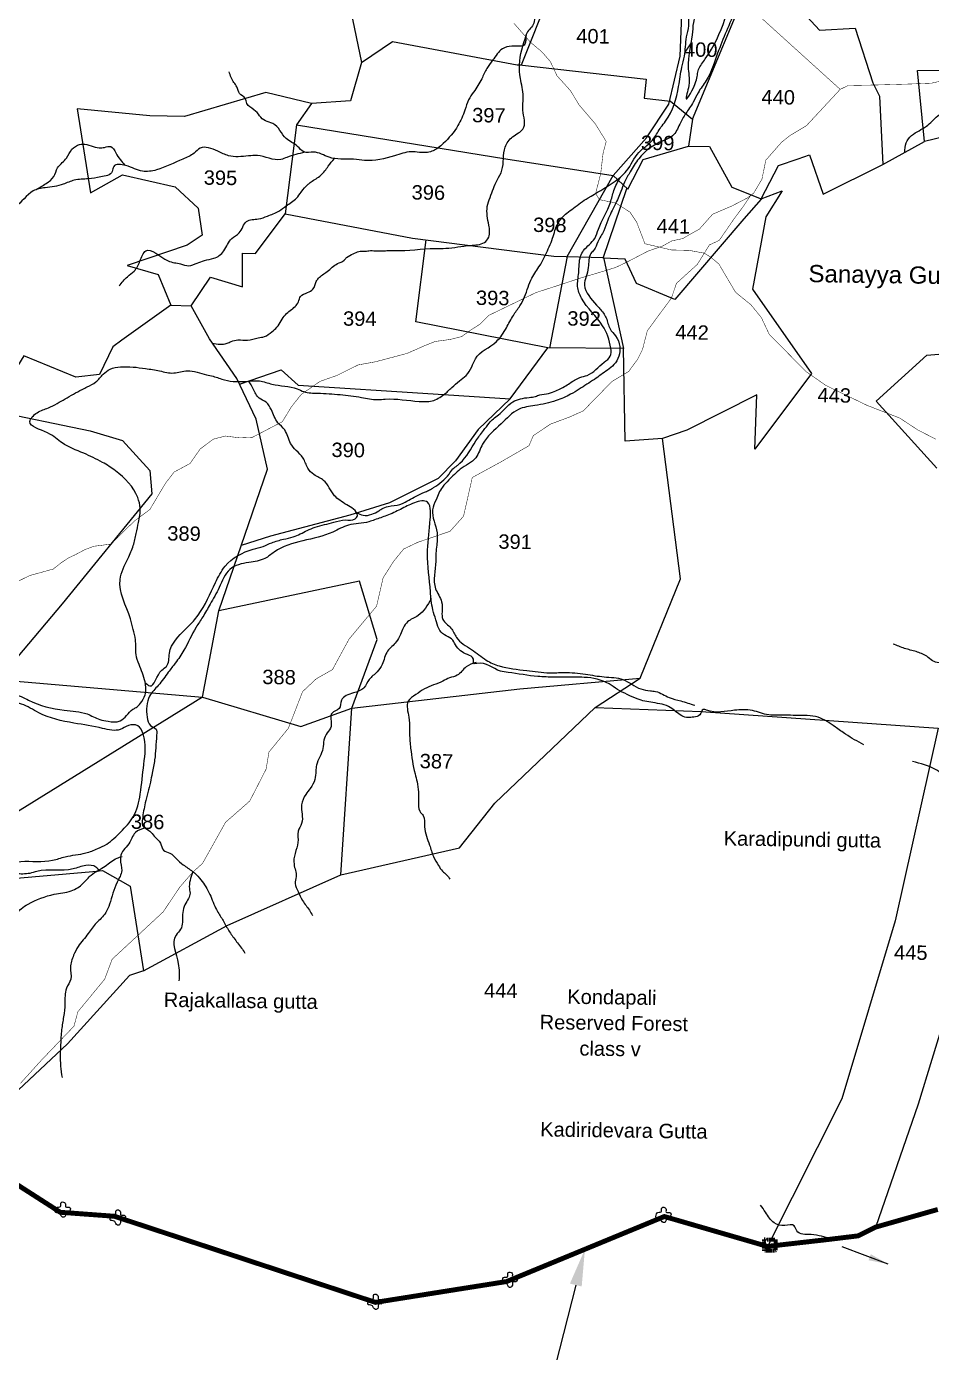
# Model space of a CAD drawing. Header units: feet. Extents: x 751091 to 766702, y 1607162 to 1618807.
# Drawn here: x 758744 to 760583, y 1609628 to 1612321 of the extents above; entities that cross this region are included whole.
import ezdxf
from ezdxf import colors
from ezdxf.entities.mleader import LeaderData, LeaderLine
from ezdxf.enums import TextEntityAlignment as Align
from ezdxf.math import Vec2, Vec3

# ---------------------------------------------------------------- set-up
doc = ezdxf.new("R2010")
doc.units = ezdxf.units.FT
doc.header["$LTSCALE"] = 15
doc.header["$MEASUREMENT"] = 0
doc.linetypes.add('HIDDEN2', pattern=[0.1875, 0.125, -0.0625])
for name, color, linetype in [('PLOT', 7, 'Continuous'), ('ROADS', 6, 'Continuous'), ('TANKS-STREAM', 4, 'Continuous'), ('VILLAGE STONES', 240, 'Continuous')]:
    doc.layers.add(name, color=color, linetype=linetype)
doc.layers.add('VILLAGE BOUNDRY', color=5, linetype='HIDDEN2', lineweight=100)
doc.styles.get("Standard").update_dxf_attribs({"font": 'arial.ttf'})
doc.dimstyles.get("Standard").update_dxf_attribs({"dimtxt": 0.18, "dimasz": 40, "dimexe": 0.18, "dimexo": 0.0625, "dimgap": 0.09, "dimtad": 0, "dimtih": 1, "dimtoh": 1, "dimdec": 4, "dimzin": 0, "dimdsep": 46, "dimtxsty": 'Standard', "dimcen": 0.09, "dimadec": 0, "dimazin": 0, "dimtfac": 1, "dimtdec": 4, "dimtofl": 0, "dimtmove": 0, "dimatfit": 3, "dimfxl": 1, "dimtolj": 1, "dimtzin": 0, "dimarcsym": 0})

msp = doc.modelspace()

# ---------------------------------------------------------------- linework, layer by layer
at = {"layer": 'PLOT'}
for points in [[(760192.3, 1612757.8), (760176.5, 1612574.8), (760238, 1612441.2), (760355, 1612314.2), (760427.6, 1612318), (760463.4, 1612207), (760477.1, 1612180.1), (760483.8, 1612041.5), (760568.8, 1612087.6), (760554.7, 1612232.1), (760641.6, 1612233.5), (760770.4, 1612284.6), (760830.7, 1612308.6), (760818.8, 1612240.3), (760700.3, 1612119.8), (760568.8, 1612087.6)], [(759484.1, 1612605.4), (759468.4, 1612497.9), (759402.6, 1612352.3), (759424.9, 1612248.5), (759487.9, 1612291.3), (759741.2, 1612243.4), (759749.9, 1612243.6), (759807.2, 1612388.5), (759813.7, 1612426.7), (759468.4, 1612497.9)], [(760097, 1612133.1), (760223.9, 1612437.3)], [(759842.8, 1611854.4), (759935.7, 1612019.1), (760004, 1612095.2), (760048.8, 1612164), (760072.2, 1612261.5), (760077.1, 1612380.4)], [(759424.9, 1612248.5), (759402.1, 1612170.4), (759323, 1612165.4), (759230.4, 1612187.6), (759064.7, 1612138.8), (758994.2, 1612139.8), (758847.1, 1612154.2), (758873.9, 1611983.4), (758938.7, 1612020.4), (759046.1, 1611995.7), (759092.7, 1611952.4), (759100.6, 1611897.5), (759070.1, 1611877.1), (758948.6, 1611836.2), (759011.1, 1611817.5), (759037.4, 1611755.2), (759078.4, 1611753.9), (759118, 1611812.2), (759182.8, 1611792.7), (759182.9, 1611860.8), (759209.4, 1611860.7), (759269.5, 1611941.1), (759528.4, 1611891.8), (759815.7, 1611855.2), (759916.4, 1611852.2), (759957.2, 1611667.4), (759803, 1611668.8), (759534.9, 1611721.3), (759556.2, 1611888.3)], [(759745.5, 1612243.5), (760003.3, 1612214.6), (759998.9, 1612175.6), (760052.5, 1612169.6), (760097, 1612133.1), (760089.2, 1612078.6)], [(759323, 1612165.4), (759292.7, 1612121.6), (759269.5, 1611941.1)], [(759292.7, 1612121.6), (759717.7, 1612052.5), (759935.7, 1612019.1), (759965.7, 1611991), (759996.8, 1612051.4), (760089.2, 1612078.6), (760132, 1612077.6), (760176.8, 1611995.2), (760236.5, 1611971.3), (760279.6, 1611987.5), (760246.4, 1611935.1), (760218.9, 1611787.9), (760338.7, 1611616.9), (760223.8, 1611462.7), (760228, 1611573.2), (760085.4, 1611501.5), (760036.1, 1611484.7), (759960.2, 1611479.1), (759957.2, 1611667.4)], [(760236.5, 1611971.3), (760272, 1612038.9), (760312.1, 1612052.9), (760334.7, 1612060.8), (760362.5, 1611981), (760483.8, 1612041.5)], [(760236.7, 1611971), (760201.7, 1611930.9), (760061.6, 1611766.8), (759983.4, 1611799.8), (759960.1, 1611848.7), (759915.8, 1611851.2), (759964, 1611992.1)], [(759842.8, 1611854.4), (759806.3, 1611668.2)], [(759037.4, 1611755.2), (758937.8, 1611684.3), (758919.2, 1611671), (758892, 1611614.9), (758843.8, 1611609.5), (758738.7, 1611652.5), (758669.7, 1611542.5), (758873, 1611500.1), (758938.9, 1611480.8), (758994.7, 1611419.6), (758998.6, 1611372.4), (758816.2, 1611149), (758726.5, 1611042), (758675.7, 1610996.1), (758611.3, 1611067.5), (758535.6, 1611161.7), (758296, 1611199.1), (758100.5, 1611010.2), (757893.6, 1610825.2), (757738.2, 1611306.3)], [(759101.2, 1610959.3), (759134.9, 1611134.7), (759233.5, 1611422.4), (759210.2, 1611523.7), (759171.4, 1611606.4), (759115.7, 1611687), (759078.4, 1611753.9)], [(759176.6, 1611595.2), (759261.6, 1611624.3), (759295.9, 1611592.9), (759570.3, 1611575.2), (759726.8, 1611565.1), (759803, 1611668.8)], [(760593.8, 1611424.7), (760470.6, 1611560.7), (760573.6, 1611654), (760768.9, 1611670.2)], [(759726.8, 1611565.1), (759661.6, 1611503.2), (759615.9, 1611439.3), (759580.7, 1611403.5), (759481.7, 1611354.1), (759401.2, 1611328.6), (759239.9, 1611286.5), (759180.2, 1611267)], [(759404.8, 1610937.2), (759746, 1610976), (759990.6, 1610997.9), (760072.8, 1611199.9), (760036.1, 1611484.7)], [(759101.2, 1610959.3), (759301.1, 1610899.8), (759404.8, 1610937.2), (759456.7, 1611076.2), (759420.3, 1611194.9), (759134.9, 1611134.7)], [(758675.7, 1610996.1), (759101.2, 1610959.3), (758697.2, 1610708.5), (758449, 1610555.7), (758461.2, 1610514.4), (758441.7, 1610286.9), (758477.3, 1610237.6), (758534.6, 1610110.7)], [(759382.4, 1610598.2), (759623.8, 1610652.9), (759695.8, 1610743.7), (759899.3, 1610938.4), (759990.6, 1610997.9)], [(758981.7, 1610403.2), (759151.6, 1610495.4), (759382.4, 1610598.2), (759404.8, 1610937.2)], [(759899.3, 1610938.4), (760114.6, 1610930), (760596.5, 1610896)], [(760596.5, 1610896), (760508.8, 1610505.2), (760400.6, 1610143.2), (760249.5, 1609843.6)], [(760469.8, 1609882.9), (760556.5, 1610133.1), (760639.5, 1610405.2), (760691.9, 1610631.2), (760769.2, 1610894.5)], [(758461.2, 1610514.4), (758560, 1610557), (758580.5, 1610565.9), (758700.5, 1610589.6), (758878.7, 1610605.2), (758898.2, 1610606.9), (758954.4, 1610575.3), (758981.7, 1610403.2), (758953.1, 1610393.7), (758826.9, 1610254.9), (758682.4, 1610119.7), (758671.5, 1610079.1), (758662.5, 1610045.7)]]:
    msp.add_lwpolyline(points, dxfattribs=at)
at = {"layer": 'ROADS', "linetype": 'HIDDEN2', "ltscale": 10, "const_width": 1}
for points in [[(760397.3, 1612193.8), (760313.1, 1612270), (760170.2, 1612399.4), (760149.6, 1612437.6), (760078.8, 1612485.8), (759922.5, 1612546.7), (759824.3, 1612566.3), (759738, 1612624.5), (759675, 1612633.7), (759639.2, 1612662.6), (759578.3, 1612662)], [(760591.9, 1611483.1), (760555.7, 1611501.6), (760517.8, 1611526.4), (760492.9, 1611536), (760452.2, 1611551.8), (760368.3, 1611592.4), (760328.6, 1611620), (760276.8, 1611672.2), (760253.1, 1611696.2), (760237.1, 1611730.3), (760215.9, 1611756.3), (760184.6, 1611781.7), (760165.3, 1611814.4), (760150.7, 1611839.1), (760134.8, 1611852.6), (760121.1, 1611861.1), (760090.8, 1611866.7), (760054.4, 1611867.6), (760013.5, 1611877.2), (760000.5, 1611880.3), (759983.8, 1611923.9), (759970.2, 1611944.3), (759941.4, 1611962.9), (759907.9, 1611969.8), (759900.4, 1611982.5), (759910.7, 1612023), (759915.5, 1612064.3), (759921.8, 1612088), (759899.7, 1612123.7), (759881.9, 1612144.5), (759866.7, 1612162.2), (759849.2, 1612191.2), (759821.9, 1612221.3), (759808.2, 1612250.5), (759790.7, 1612270.4), (759768, 1612289.4), (759749.8, 1612310.3), (759734.4, 1612327.9)], [(758715.7, 1611189.3), (758750.3, 1611206.2), (758798.3, 1611219.5), (758814.7, 1611232.5), (758829.5, 1611242.2), (758843.9, 1611249), (758862.8, 1611259), (758880.6, 1611265.7), (758915.1, 1611270.1), (758962.6, 1611316.5), (758994.5, 1611340.3), (759026.1, 1611393.5), (759043.8, 1611416.5), (759076, 1611433.7), (759096.6, 1611463.1), (759123.4, 1611483.3), (759147.7, 1611489.6), (759177.5, 1611485.9), (759202.8, 1611487), (759263.7, 1611518.7), (759282.1, 1611549), (759302, 1611574), (759340.2, 1611600.6), (759375.3, 1611613), (759404.5, 1611627.6), (759417.9, 1611634.1), (759453.2, 1611640.5), (759517.3, 1611657.5), (759552, 1611672.8), (759574.2, 1611681.7), (759604, 1611685.7), (759628, 1611691.6), (759647.7, 1611705.6), (759665.1, 1611716.7), (759683.4, 1611734.8), (759711.5, 1611748.4), (759738.7, 1611761.5), (759779.1, 1611781), (759822.6, 1611795.1), (759868.4, 1611810.1), (759914.5, 1611823.9), (759940.7, 1611831.9), (759963, 1611842.5), (760007.1, 1611865.4), (760036.6, 1611875.6), (760055.2, 1611886), (760077.6, 1611890.8), (760087.7, 1611896.9), (760111, 1611909.8), (760138, 1611940.1), (760176.1, 1611956.4), (760208.7, 1611973.2), (760221.7, 1611983.3), (760238.3, 1612011.4), (760246.2, 1612050), (760278, 1612086.2), (760294.7, 1612099.6), (760328.9, 1612120.2), (760349.8, 1612142.7), (760371.3, 1612165.8), (760397.3, 1612193.8), (760413.4, 1612201.6), (760474.2, 1612202.8), (760533.8, 1612204.5), (760583.1, 1612206.4), (760626.2, 1612216.1)], [(758731.7, 1610174.9), (758774.3, 1610222), (758840.3, 1610290.9), (758848.3, 1610320.3), (758902.8, 1610386.5), (758918, 1610427), (758944, 1610451.1), (758974, 1610478.9), (759021.4, 1610522.9), (759055.4, 1610573.4), (759081.3, 1610603.4), (759101.6, 1610621.7), (759120.7, 1610655.7), (759132.2, 1610676.3), (759148.4, 1610705.2), (759177.8, 1610730.9), (759197.4, 1610748.2), (759214.1, 1610780.5), (759230.7, 1610813), (759236.6, 1610847.8), (759262.2, 1610879.2), (759276.1, 1610896.2), (759292.8, 1610939.4), (759304.8, 1610970.4), (759332.6, 1610996.5), (759365.6, 1611015.2), (759377.5, 1611037.2), (759399.3, 1611077.1), (759426.4, 1611109.6), (759455.3, 1611144.2), (759468.5, 1611201.6), (759490.1, 1611235.5), (759510.3, 1611260.2), (759539, 1611273.8), (759578.5, 1611287.3), (759604.6, 1611296.2), (759631.9, 1611326.7), (759641.9, 1611370.8), (759649.7, 1611405.4), (759678.9, 1611421.3), (759707.6, 1611436.9), (759746.5, 1611459.4), (759764.9, 1611470), (759773.7, 1611490.4), (759808.5, 1611513.8), (759847.7, 1611528.4), (759875.3, 1611540.8), (759896.6, 1611562.7), (759912.7, 1611579.1), (759933.2, 1611600.2), (759967.5, 1611620.8), (759985.3, 1611645), (759995.5, 1611665.2), (760005.4, 1611703.5), (760028.6, 1611735), (760054.4, 1611769.9), (760064.5, 1611799.7), (760091.7, 1611824.4), (760106.9, 1611838.2), (760120.2, 1611859.5), (760131.5, 1611877.8), (760151.5, 1611887), (760180.7, 1611929.5), (760200.9, 1611956.6), (760215.2, 1611978.3)]]:
    msp.add_lwpolyline(points, dxfattribs=at)
at = {"layer": 'TANKS-STREAM'}
for points in [[(760523.1, 1613400.9), (760505.6, 1613397.8), (760482, 1613392.9), (760450.6, 1613392.2), (760401.2, 1613386.6), (760384.4, 1613390.5), (760372.9, 1613391.1), (760356.4, 1613389.8), (760344.8, 1613385.5), (760320.8, 1613390.5), (760295.8, 1613390.9), (760266.5, 1613388.3), (760224, 1613384.1), (760170.8, 1613383.8), (760141.6, 1613340.5), (760137.1, 1613319.7), (760128.5, 1613302.5), (760092.5, 1613246.4), (760086.3, 1613231.6), (760079.4, 1613208.6), (760065.8, 1613177.2), (760055.7, 1613139.8), (760047, 1613115.4), (760038.9, 1613094.1), (760018.7, 1613053.2), (760006.6, 1613005.3), (759997.6, 1612961.8), (759990.1, 1612932.7), (759978.9, 1612900.1), (759977.9, 1612873.8), (759973.4, 1612854.8), (759970.7, 1612827.7), (759966.8, 1612763.3), (759962.3, 1612743.1), (759960.8, 1612722.3), (759964.1, 1612703.1), (759978.6, 1612673.8), (759995.5, 1612640.8), (760028.1, 1612587.3), (760042.1, 1612562), (760070.5, 1612506), (760089.6, 1612458.9), (760102.2, 1612424.2), (760104.7, 1612384.8), (760105.5, 1612359.7), (760099.1, 1612329.4), (760096.4, 1612304.4), (760088.3, 1612239.1), (760089.6, 1612201.5), (760084.4, 1612174.7), (760104, 1612209.6), (760109.7, 1612234), (760123.2, 1612255.9), (760163.2, 1612336.2), (760177.6, 1612381.3), (760184.6, 1612415.8), (760164.9, 1612460.2), (760119.6, 1612554.6), (760116.6, 1612638.7), (760112.9, 1612672.2), (760111.1, 1612711.5), (760113.7, 1612771.2), (760111.6, 1612792.7), (760112.3, 1612842.5), (760116.5, 1612883.6), (760122.3, 1612916.3), (760143.5, 1612977.4), (760149, 1612989.3), (760166.1, 1613051), (760186.4, 1613088.9), (760194.8, 1613134.1), (760213.2, 1613171.4), (760221.7, 1613180.2), (760251.5, 1613180.4), (760275.4, 1613180.1), (760306.5, 1613185), (760341.8, 1613189.3), (760392, 1613189.2), (760439.7, 1613185.5), (760503.3, 1613183.8), (760527.8, 1613187)], [(760527.6, 1613173.3), (760497.7, 1613168.3), (760463.1, 1613171.8), (760424.3, 1613169.4), (760396.7, 1613165), (760298.2, 1613167), (760228.9, 1613163.2), (760214.1, 1613149.8), (760204.8, 1613127.9), (760188.6, 1613074.4), (760184.7, 1613052.4), (760178.4, 1613034), (760171, 1613017.4), (760167.1, 1612990.6), (760156.6, 1612969.9), (760147.3, 1612940.2), (760143.3, 1612915.2), (760133.4, 1612889.9), (760124.8, 1612871.5), (760123.8, 1612844.7), (760126.3, 1612811.8), (760127.6, 1612777.8), (760127.4, 1612759.9), (760127, 1612731.3), (760130, 1612691.4), (760131.2, 1612654.4), (760133.1, 1612618), (760133.9, 1612587), (760137.6, 1612557.1), (760136.8, 1612537.4), (760156.5, 1612494.8), (760170.9, 1612462.7), (760179.7, 1612450), (760191.4, 1612430.2), (760196.4, 1612403.3), (760191.8, 1612376.5), (760186.9, 1612362.2), (760150.3, 1612272.8), (760125, 1612211.7), (760108.5, 1612186.9), (760098.7, 1612167.9), (760083.4, 1612144.3), (760071.2, 1612123), (760056.5, 1612099.3), (760037.3, 1612089.5), (759987.8, 1612052.9), (759970.7, 1612026.3), (759959, 1612005.5), (759951.6, 1611986), (759939.9, 1611959.9), (759925.1, 1611927.9), (759917, 1611906.5), (759904.8, 1611884), (759896.8, 1611867.4), (759890.7, 1611860.6), (759885.5, 1611832), (759877.8, 1611796.3), (759902.3, 1611755.4), (759908.8, 1611748.2), (759921.7, 1611729.5), (759929.7, 1611707.3), (759940.9, 1611692.9), (759949.5, 1611671.5), (759937.6, 1611634.7), (759924.3, 1611623.5), (759897.8, 1611604.8), (759867.1, 1611585), (759849.6, 1611574.5), (759820.2, 1611561.8), (759777, 1611551.6), (759743.5, 1611543.7), (759708.4, 1611514.4), (759670.7, 1611473.4), (759656.6, 1611445.6), (759625.2, 1611422.2), (759602.2, 1611400.4), (759588.9, 1611385.7), (759576, 1611360.2), (759569.1, 1611340), (759578, 1611293.2), (759577, 1611264), (759575.5, 1611247.9), (759575.4, 1611235.4), (759575.2, 1611179.5), (759587.3, 1611153.1), (759588.2, 1611132.8), (759589.8, 1611117.2), (759606.3, 1611099.7), (759617.4, 1611080.5), (759648.1, 1611056.2), (759678.2, 1611034.3), (759704.3, 1611022.6), (759760.3, 1611013.4), (759806.8, 1611008.6), (759836.1, 1611009.4), (759879.7, 1611005.8), (759917.8, 1611000.5), (759955.7, 1610994.9), (759991.9, 1610975.9), (760011.5, 1610972.1), (760022.2, 1610970.7), (760050.1, 1610958.4), (760073.3, 1610951.5), (760101.9, 1610942.8)], [(758584, 1610989.2), (758609.1, 1610991.5), (758619.8, 1610987.8), (758625.9, 1610988.8), (758639.1, 1610987.9), (758662.7, 1610981.3), (758675.5, 1610975.5), (758696.8, 1610969.7), (758715.6, 1610965.9), (758733.3, 1610960.4), (758748.2, 1610952.9), (758820.7, 1610932.8), (758867, 1610925.1), (758892.7, 1610914), (758909.6, 1610910.2), (758933.9, 1610910.9), (758960.2, 1610934.7), (758966.4, 1610938.1), (758975.3, 1610946.7), (758984.8, 1610963.7), (758984.7, 1610990.1), (758972.5, 1611025.6), (758966.6, 1611045.9), (758965.3, 1611075.7), (758960.7, 1611096.9), (758954.9, 1611118.5), (758933.9, 1611197.9), (758950.2, 1611241.4), (758960.7, 1611267.1), (758966.7, 1611291.7), (758971.5, 1611314.1), (758974.8, 1611343.1), (758969.9, 1611364.6), (758924.7, 1611419), (758898, 1611436.2), (758860, 1611454.7), (758816.5, 1611475.5), (758786.5, 1611496.1), (758750.8, 1611519), (758765.4, 1611537), (758788.2, 1611546.7), (758806.1, 1611555.8), (758822.2, 1611565), (758856.8, 1611584.4), (758867.4, 1611589.7), (758884.6, 1611599.4), (758899.8, 1611615.2), (758913.8, 1611625.5), (758934.8, 1611630.2), (758985.7, 1611626.7), (759014.4, 1611621.9), (759043, 1611617.7), (759070.8, 1611622.2), (759109.9, 1611614), (759123.1, 1611611), (759146.3, 1611603.5), (759193.4, 1611601), (759217.2, 1611601.5), (759242.6, 1611595.1), (759293.9, 1611585.5), (759307.6, 1611579.8), (759335.8, 1611576.6), (759381.2, 1611573.7), (759424.8, 1611568.1), (759457.4, 1611563.8), (759472.9, 1611564.7), (759542, 1611559.9), (759568, 1611561.2), (759592.1, 1611573.8), (759608.2, 1611588.2), (759623.8, 1611601.8), (759637.2, 1611612.7), (759648.6, 1611630.2), (759656, 1611646.6), (759698.8, 1611681.7), (759719.1, 1611709.6), (759733.3, 1611734.8), (759746.2, 1611753.9), (759755.9, 1611772.6), (759770.8, 1611810.5), (759787.3, 1611836.5), (759798.2, 1611857.4), (759812.9, 1611891.4), (759823.9, 1611921.6), (759841.9, 1611942.3), (759855.3, 1611952.6), (759869.8, 1611963.5), (759884.9, 1611973.2), (759936.3, 1612004.9), (759963.2, 1612028.2), (759988, 1612065.4), (760004.3, 1612079.6), (760018.9, 1612094.8), (760033, 1612116.7), (760042.6, 1612129.3), (760069, 1612199.9), (760075.6, 1612239), (760080.9, 1612261.1), (760082.9, 1612280.4), (760085.3, 1612300.2), (760089.6, 1612323.1), (760086.9, 1612368.4), (760087.9, 1612399.9), (760082.2, 1612429.8), (760080.3, 1612447), (760055.1, 1612516), (760021.7, 1612576.1), (759999.1, 1612617), (759982, 1612640.1), (759963.8, 1612666.4), (759956.7, 1612662.9), (759956, 1612643), (759958.6, 1612605.2), (759959.4, 1612578.5), (759959.7, 1612551.5), (759941.7, 1612511.2), (759930.9, 1612492.8), (759921.4, 1612472.5), (759917, 1612468.2), (759872.8, 1612458.3), (759821.4, 1612467.7), (759795.9, 1612421.7), (759781.8, 1612387.9), (759780.9, 1612368.7), (759777.6, 1612353.8), (759773.5, 1612325.4), (759759.5, 1612305.1), (759756.8, 1612285.4), (759730.1, 1612281.4), (759710.8, 1612276.1), (759691.1, 1612252.9), (759679.2, 1612236.3), (759668.9, 1612215.4), (759652.4, 1612188.4), (759642.3, 1612172.4), (759634.5, 1612151.5), (759620.4, 1612120.1), (759590.8, 1612083.9), (759580.2, 1612074.9), (759558.9, 1612065.8), (759525.4, 1612066.9), (759491.8, 1612058.7), (759430.9, 1612049.6), (759408.6, 1612051.8), (759382.5, 1612052.2), (759358.7, 1612056), (759327.2, 1612066.4), (759307.3, 1612066.7), (759294.5, 1612078), (759271.7, 1612093.8), (759244.2, 1612124.5), (759229.4, 1612129.7), (759206.1, 1612152.5), (759191.4, 1612165.1), (759188.5, 1612175.2), (759176.8, 1612185.2), (759171.4, 1612198.9), (759165.4, 1612207.6), (759155.7, 1612229.4)], [(759121.6, 1611678.4), (759151.3, 1611678), (759159.5, 1611681.7), (759173.6, 1611684.8), (759193.2, 1611684.5), (759214.9, 1611689.1), (759227.4, 1611691.6), (759242.2, 1611701.2), (759252.7, 1611710.8), (759269.9, 1611736.1), (759289.7, 1611752.6), (759296.3, 1611762.3), (759300.8, 1611773.1), (759315, 1611781), (759326, 1611787.9), (759332.7, 1611803.5), (759337.1, 1611810), (759354.7, 1611823.8), (759376.1, 1611839.8), (759389.2, 1611846.6), (759394.2, 1611852), (759407.8, 1611859.9), (759419.3, 1611864.6), (759430.2, 1611865), (759439.4, 1611866), (759467.1, 1611865.6), (759479, 1611866.5), (759491.5, 1611866.3), (759574.8, 1611870.7), (759596, 1611870.9), (759645.4, 1611876.9), (759674.2, 1611882.9), (759683.1, 1611893.6), (759683.4, 1611917.9), (759680.2, 1611955.9), (759685.8, 1611974.3), (759700.5, 1612009.6), (759710, 1612029.5), (759716.6, 1612076.5), (759731.6, 1612097.5), (759743.6, 1612105.4), (759752.4, 1612112.9), (759752.5, 1612151.6), (759753.4, 1612179.8), (759747.4, 1612216.2), (759745.5, 1612243.5), (759759.3, 1612304.3)], [(760528.9, 1612065), (760531.2, 1612085.3), (760542.4, 1612100.2), (760557.6, 1612109.8), (760572.4, 1612119), (760595.5, 1612139.8), (760608.7, 1612148.6), (760623.9, 1612156.1), (760635.4, 1612164.1), (760664, 1612188.7), (760650, 1612208.4), (760644.8, 1612214.2), (760634.8, 1612232.3)], [(759309, 1612066.1), (759273, 1612055.6), (759260.6, 1612051.4), (759212.9, 1612059.5), (759194.9, 1612058.5), (759154, 1612059.1), (759132.4, 1612068.1), (759096.5, 1612074.1), (759084.6, 1612064.4), (759061.5, 1612052.3), (759007.8, 1612030.2), (758979.8, 1612027.4), (758945.3, 1612039.1), (758921.1, 1612036.9), (758918.1, 1612026.9), (758894.9, 1612016), (758869.4, 1612012), (758840.9, 1612009.4), (758818.4, 1612001), (758781.7, 1611994.1), (758757.5, 1611987.6), (758720.4, 1611954.7), (758700.4, 1611943.2), (758685.9, 1611929.1), (758661.5, 1611910.3), (758652, 1611897.4)], [(758763.3, 1611990.1), (758783.7, 1612002.7), (758799.4, 1612016.8), (758807.1, 1612034.6), (758816.6, 1612045), (758824.8, 1612054.2), (758836.2, 1612072), (758851.8, 1612081.7), (758858.3, 1612082.7), (758891.4, 1612074.9), (758902.6, 1612076), (758915, 1612077.7), (758925.4, 1612064.6), (758943.8, 1612039.5)], [(758932.1, 1611794.4), (758948.8, 1611813.3), (758962.6, 1611824.6), (758974.4, 1611844.9), (758986.2, 1611865.9), (759031.4, 1611845.5), (759057, 1611839.2), (759073.4, 1611835.6), (759090.5, 1611840.9), (759105.3, 1611846.1), (759124.6, 1611850.8), (759135.6, 1611856.1), (759145.1, 1611865.8), (759161, 1611890.9), (759176, 1611902.2), (759191.1, 1611925.5), (759215.3, 1611930.7), (759233.4, 1611936.4), (759256.6, 1611946.5), (759271.6, 1611957.2), (759292.5, 1611972.8), (759302, 1611985.3), (759315.9, 1612000.9), (759322, 1612005.8), (759341.9, 1612019.2), (759357.1, 1612037.8), (759369.4, 1612053.4)], [(759415.4, 1611333.5), (759427.8, 1611328.6), (759445.5, 1611330.6), (759459.6, 1611337.6), (759465.6, 1611341.5), (759478.9, 1611346.6), (759502.6, 1611350.5), (759509.2, 1611353.4), (759539.5, 1611369.5), (759556.7, 1611377.3), (759565, 1611381.3), (759571.1, 1611384.9), (759602.5, 1611412.5), (759610.4, 1611422.8), (759618.9, 1611429.5), (759624.7, 1611434.3), (759657.2, 1611479.6), (759672.5, 1611500.9), (759684.2, 1611515.8), (759692.5, 1611524.8), (759702.7, 1611532.5), (759731.9, 1611559), (759765.1, 1611568), (759778.2, 1611570.1), (759786.8, 1611573.3), (759804.8, 1611576.3), (759812.7, 1611578.8), (759825.5, 1611583.9), (759847.6, 1611596.9), (759868.4, 1611608.4), (759883.1, 1611612.8), (759917.6, 1611639.6), (759930.2, 1611651.8), (759931.1, 1611667.8), (759914.4, 1611713.8), (759871.7, 1611769.8), (759863.8, 1611793.4), (759865.9, 1611820.9), (759869.9, 1611854.9), (759876, 1611866.3), (759898.6, 1611891.1), (759906, 1611909.6), (759930.4, 1611964), (759937.3, 1611988.1), (759950.4, 1612015.5)], [(761544, 1611741.4), (761559.6, 1611742.6), (761562.3, 1611742.5), (761557.5, 1611733), (761543.7, 1611723.8), (761534.4, 1611712.4), (761527.5, 1611699.8), (761518.9, 1611687.4), (761511.9, 1611681.2), (761497.2, 1611673.6), (761495.8, 1611666.6), (761485.3, 1611654.3), (761470.5, 1611642.3), (761444.2, 1611623.5), (761431.1, 1611603.3), (761423.8, 1611590.2), (761418.1, 1611569.6), (761410.4, 1611556.2), (761398.1, 1611541.1), (761392.2, 1611525.8), (761393.4, 1611512.4), (761378.8, 1611493.7), (761368.2, 1611477.1), (761362.7, 1611466.1), (761355, 1611450.6), (761347.4, 1611438.9), (761336.1, 1611425.5), (761337, 1611415.7), (761323.1, 1611388.4), (761303, 1611356.3), (761273.2, 1611320.3), (761253.1, 1611278.8), (761245.9, 1611256.2), (761243.7, 1611220.9), (761244.3, 1611182.7), (761233.8, 1611161.2), (761225.7, 1611156.1), (761207.9, 1611146.7), (761191.8, 1611136.1), (761175, 1611123.2), (761152.6, 1611109.9), (761140.4, 1611095.8), (761124.8, 1611077.2), (761109.5, 1611056.6), (761072.9, 1611045.8), (761055.1, 1611037.5), (761047.6, 1611033), (761034.4, 1611029.2), (761019, 1611027.1), (760989.8, 1611019), (760967.5, 1611018.7), (760925, 1611015.2), (760900.5, 1611015.6), (760877.6, 1611014.8), (760851.4, 1611012.9), (760835.4, 1611011.4), (760795.5, 1611016.5), (760762.9, 1611009.5), (760742.9, 1611008.7), (760724.1, 1611010.1), (760707, 1611013.2), (760663.2, 1611019.8), (760634, 1611017.8), (760612.1, 1611026.1), (760585, 1611033.2), (760573.1, 1611042.2), (760551.6, 1611051.7), (760528.1, 1611058.4), (760505, 1611067.2)], [(758984.5, 1610989), (758994.2, 1610982.2), (759018.8, 1611014.2), (759028.1, 1611021.7), (759034.3, 1611048.3), (759066.6, 1611097), (759083, 1611113.7), (759092.4, 1611125.7), (759128.1, 1611192.1), (759147.2, 1611225.1), (759204.4, 1611259.8), (759224.8, 1611265.5), (759242.3, 1611272.9), (759266, 1611279.9), (759285.8, 1611284.9), (759314.3, 1611297.8), (759330.4, 1611304.3), (759368.3, 1611314.5), (759391.7, 1611319.2), (759411.4, 1611321.2), (759416.2, 1611328.5), (759408.3, 1611340.9), (759394.5, 1611349.8), (759380.3, 1611359.3), (759369.7, 1611368.4), (759347.6, 1611399.6), (759328, 1611411.2), (759315.6, 1611424.4), (759305.9, 1611445), (759291.8, 1611460.3), (759280.3, 1611474.7), (759268.5, 1611502.1), (759254.8, 1611516.7), (759241.4, 1611542.9), (759230.7, 1611558.1), (759216.5, 1611566.7), (759204.6, 1611585.3), (759195.6, 1611601.3)], [(756995.7, 1610176.4), (757017.1, 1610193.6), (757038.3, 1610216.9), (757049.3, 1610237.6), (757067.1, 1610258.8), (757079.7, 1610273.2), (757091.3, 1610295), (757102.9, 1610318.5), (757110.9, 1610329.1), (757119.2, 1610356), (757130.6, 1610371), (757169.9, 1610425), (757214.5, 1610470), (757236.9, 1610505.1), (757262.7, 1610531.8), (757269.5, 1610535.1), (757288.3, 1610549.5), (757302.6, 1610565.6), (757319.2, 1610565), (757365.2, 1610569.2), (757382.2, 1610572.9), (757403.6, 1610575.4), (757429.5, 1610574.5), (757472.3, 1610571.1), (757478, 1610572.1), (757444.9, 1610572.1), (757486.7, 1610576), (757529.6, 1610584.4), (757576.4, 1610583.8), (757619.1, 1610572.5), (757642.1, 1610567.6), (757698.2, 1610551.7), (757715.7, 1610548), (757731.2, 1610533.7), (757744, 1610518.9), (757756.7, 1610502.4), (757796.4, 1610491.7), (757841, 1610494.4), (757906.2, 1610481.1), (757958, 1610482.1), (757973.3, 1610487.5), (757983.7, 1610502.6), (757987.4, 1610529), (757996.7, 1610550.2), (758008.7, 1610557.9), (758036.8, 1610556.4), (758106.2, 1610560), (758121.1, 1610558.6), (758219, 1610544.3), (758241.7, 1610536.1), (758255.3, 1610537.1), (758274, 1610531.7), (758302.7, 1610530.2), (758330.4, 1610529.8), (758376.1, 1610534.8), (758404.8, 1610537.2), (758437.6, 1610540.1), (758481.7, 1610553.6), (758513.5, 1610572.3), (758530.1, 1610585), (758547.1, 1610591.5), (758604.1, 1610612.7), (758667.2, 1610617.5), (758732.2, 1610625.6), (758797, 1610628), (758822.5, 1610635), (758864.3, 1610642.8), (758888.6, 1610651.5), (758906.8, 1610660.8), (758935.2, 1610685.7), (758960.8, 1610715.9), (758975, 1610762.5), (758982.2, 1610822.7), (758980.9, 1610884.6), (758969.8, 1610901.2), (758950.8, 1610901.5), (758934.5, 1610893.6), (758917.4, 1610892), (758898.5, 1610895.9), (758840.1, 1610906.6), (758768.7, 1610927.6), (758733.8, 1610945.2), (758697.9, 1610950.2), (758670, 1610954.2), (758642.2, 1610963.5), (758621.6, 1610970.1), (758601, 1610980.3), (758584.9, 1610985.9), (758554.9, 1610972.9), (758536.9, 1610970.4), (758486.4, 1610967.5), (758475.6, 1610967.7), (758460.2, 1610965.2), (758424.2, 1610967.5), (758401.7, 1610968.7), (758377.3, 1610961), (758354.9, 1610971.2), (758338.7, 1610971.4), (758308.1, 1610970.9), (758275.6, 1610971.4), (758229.7, 1610972), (758177.5, 1610972.8), (758097.1, 1610987.4), (758064.8, 1610995.9), (758067, 1611022), (758075.6, 1611057), (758079.2, 1611119.5), (758086.1, 1611159.9), (758094.6, 1611191.3), (758110, 1611256.7), (758127.6, 1611293.4), (758151.4, 1611317.4), (758160, 1611354.6), (758178.4, 1611377.7), (758180.2, 1611442.5), (758187, 1611481.1), (758198.1, 1611499.8), (758203.8, 1611523.1), (758209.6, 1611544.7)], [(760445.2, 1610862.4), (760408.4, 1610883.9), (760387.5, 1610898.5), (760352.4, 1610918.4), (760307.6, 1610922), (760284.8, 1610922.7), (760252, 1610923.2), (760218.9, 1610931.9), (760182.4, 1610932.5), (760125.9, 1610932.8), (760118.9, 1610934.2), (760112.1, 1610923.5), (760099.6, 1610918.7), (760088, 1610917.6), (760063.6, 1610929.6), (760052.1, 1610938.4), (760016.7, 1610948.1), (759984.9, 1610955.6), (759964.6, 1610964.6), (759944.9, 1610974.9), (759927.6, 1610986.3), (759877.1, 1610999.4), (759838.1, 1610999.6), (759816.5, 1610999.9), (759782.9, 1611001.2), (759722.5, 1611009.5), (759706.7, 1611012.2), (759658.9, 1611027.9), (759652.7, 1611027.6), (759652, 1611036.7), (759639.7, 1611045.6), (759625.7, 1611053.6), (759615.5, 1611065.4), (759607.7, 1611077.5), (759592.9, 1611085.6), (759575.5, 1611116.4), (759566.1, 1611155.9), (759564.7, 1611173.3), (759558.7, 1611252), (759560.8, 1611283.5), (759563.7, 1611313.7), (759564.9, 1611337.7), (759558.9, 1611355.2), (759532.3, 1611354), (759503.9, 1611340.7), (759475.9, 1611328.2), (759451.3, 1611319.4), (759439.7, 1611315.5), (759398, 1611308.6), (759366.3, 1611294.5), (759247.1, 1611254), (759228.4, 1611241), (759195.7, 1611232.9), (759157, 1611218.8), (759135.3, 1611182), (759116.9, 1611147.8), (759101.9, 1611122.2), (759088.4, 1611101.2), (759063.8, 1611054.6), (759046.1, 1611028.4), (759032, 1611010), (759011.7, 1610983.1), (758994.1, 1610961.5), (758988.9, 1610918.5), (758995.9, 1610901.8), (759007.1, 1610894.4), (759008.3, 1610882.4), (759004.2, 1610831.6), (758999.2, 1610804.5), (758995.6, 1610786.7), (758985.1, 1610744.4), (758979.3, 1610711.3), (758979.8, 1610698.8), (758994.2, 1610687.3), (759003.4, 1610677.2), (759015.8, 1610662.5), (759022.2, 1610648.4), (759035.4, 1610642.3), (759047.8, 1610631.5), (759062.3, 1610618.7), (759081.3, 1610605.2), (759095.1, 1610591.7), (759114.6, 1610562.5), (759128.1, 1610531.1), (759134.5, 1610519.8), (759146.2, 1610500.4), (759152, 1610489.7), (759165, 1610470.3), (759180.7, 1610449.5), (759187.8, 1610439.5)], [(759566, 1611159.3), (759539.5, 1611125), (759518.3, 1611112.2), (759503.5, 1611086.4), (759495.3, 1611071.4), (759477.7, 1611052.8), (759466.5, 1611025.5), (759456.1, 1611010.5), (759440.3, 1610995), (759429.4, 1610978.4), (759408.2, 1610967.7), (759383.9, 1610952.9), (759379.1, 1610935.9), (759364.8, 1610927), (759362.7, 1610899.7), (759355.1, 1610886.7), (759348.1, 1610872), (759346.1, 1610855), (759333.1, 1610821), (759331.8, 1610809.1), (759329.8, 1610792.1), (759320.5, 1610774), (759311.2, 1610761.6), (759302.9, 1610740.7), (759302.9, 1610702.6), (759295.9, 1610686.8), (759295.5, 1610664), (759289.5, 1610641.9), (759287.5, 1610619.8), (759291.7, 1610594.7), (759289.8, 1610580.5), (759295.8, 1610564.5), (759304.7, 1610546.2), (759312, 1610535.8), (759318.7, 1610526.6), (759324.8, 1610515.7)], [(761112.1, 1611059.4), (761117.9, 1611053.8), (761103.3, 1611027), (761092.5, 1611005.8), (761084.9, 1610984.5), (761073.1, 1610950.6), (761063.6, 1610905.9), (761052.2, 1610887.4), (761036.1, 1610879.2), (761012, 1610876.8), (760994.1, 1610870.4), (760970.9, 1610863.6), (760947.2, 1610853.8), (760940, 1610849.9), (760930.1, 1610842.4), (760916.7, 1610832.4), (760896.9, 1610820.7), (760873.9, 1610805.2), (760838.9, 1610787.1), (760818.7, 1610774.9), (760810.3, 1610775.9), (760781.3, 1610769.7), (760768.3, 1610765), (760744.7, 1610761.7), (760723.9, 1610767.4), (760682.3, 1610783), (760655.7, 1610786.1), (760633.3, 1610798), (760606.3, 1610804.1), (760591.3, 1610812.3), (760544.4, 1610828.5)], [(759657.8, 1611029.6), (759637.3, 1611020.9), (759619, 1611003.7), (759603.7, 1610998.3), (759590.1, 1610991.7), (759552.6, 1610975.9), (759535, 1610964.3), (759519.6, 1610951), (759520.8, 1610918.3), (759522.2, 1610894.6), (759523, 1610869.8), (759524.4, 1610855.7), (759533.3, 1610803.6), (759537.6, 1610787.2), (759540.1, 1610766.9), (759540.5, 1610748.3), (759543, 1610727.4), (759550.2, 1610718.6), (759552.7, 1610696), (759562.9, 1610658.7), (759571, 1610635.5), (759580.9, 1610617.3), (759589.2, 1610605.9), (759597.6, 1610598.5), (759604.2, 1610589.4)], [(758985.4, 1610693.1), (758965.2, 1610684.5), (758957.6, 1610672.7), (758949.2, 1610657.9), (758938.6, 1610645.4), (758934.6, 1610629.9), (758937.3, 1610606.8), (758928, 1610583.1), (758912.5, 1610538.7), (758904.8, 1610521.7), (758895.7, 1610510), (758885.9, 1610500.5), (758869.3, 1610479.1), (758848.8, 1610452.6), (758839.6, 1610434.9), (758833.3, 1610410.5), (758833.7, 1610386.7), (758825.2, 1610367.8), (758821.8, 1610336.6), (758819.2, 1610309.9), (758815.1, 1610283.9), (758813.2, 1610253.5), (758812.2, 1610233.4), (758816, 1610186.5)], [(758890.8, 1610608.1), (758885, 1610614), (758864.2, 1610617.3), (758838.4, 1610610.3), (758764.7, 1610605.1), (758750.7, 1610601.3), (758722.1, 1610600.2), (758693.5, 1610599.2), (758673.3, 1610597.2), (758617.9, 1610584.1), (758591.5, 1610583), (758566.1, 1610571.6), (758541.4, 1610562.4), (758491.2, 1610537.5), (758468.7, 1610529.8), (758450.4, 1610527.8), (758455, 1610519.3), (758454.4, 1610505.8), (758452, 1610486.8), (758443.6, 1610442), (758441.2, 1610424.5), (758442.9, 1610392.2), (758442, 1610377.6), (758429.7, 1610339), (758423.8, 1610332.8), (758416.6, 1610319.8), (758412.4, 1610306.7), (758418.8, 1610291.6), (758434.6, 1610271.6), (758440.3, 1610261.3), (758446.5, 1610255), (758457, 1610246.8), (758467.9, 1610238.9), (758474.3, 1610226.8), (758481.4, 1610212), (758496.2, 1610193), (758500.3, 1610170.6), (758504.9, 1610159.9), (758509.9, 1610148.8), (758516.7, 1610137), (758525.9, 1610117.8)], [(758623.5, 1610222.6), (758629.7, 1610238.9), (758633.7, 1610256.7), (758639.9, 1610278.2), (758658.2, 1610310.6), (758675.9, 1610349.8), (758692.8, 1610383), (758699.8, 1610408.9), (758719.4, 1610479.7), (758719.8, 1610506.4), (758732.8, 1610529.3), (758747.1, 1610538.8), (758800.2, 1610558.8), (758834.5, 1610565.8), (758859.3, 1610581.1), (758875.2, 1610597.9), (758889.5, 1610607.4), (758903.7, 1610616.1), (758927.8, 1610632.1), (758938.2, 1610635.7)], [(759081.3, 1610603.4), (759074.9, 1610570.3), (759076, 1610558.4), (759071.2, 1610547.2), (759064.4, 1610534), (759060.9, 1610517.5), (759057.1, 1610487.7), (759047.7, 1610475.9), (759052.2, 1610418.2), (759053.7, 1610383.1)]]:
    msp.add_spline(points, degree=3, dxfattribs=at)
at = {"layer": 'TANKS-STREAM', "linetype": 'Continuous'}
msp.add_spline([(760378.5, 1609858.3), (760338.1, 1609867.5), (760309.2, 1609875.1), (760303.8, 1609885.6), (760285, 1609886.3), (760263.4, 1609891.3), (760245.7, 1609912.9), (760235.3, 1609927.4)], degree=3, dxfattribs=at)
at = {"layer": 'VILLAGE BOUNDRY', "lineweight": -2, "ltscale": 25, "const_width": 10}
msp.add_lwpolyline([(760595.6, 1609918.6), (760469.8, 1609882.9), (760433.8, 1609865), (760369.3, 1609857.2), (760249.5, 1609843.6), (760040, 1609904.3), (759719.5, 1609772.2), (759633.5, 1609758.6), (759452.9, 1609729.9), (758922.5, 1609904.8), (758812.5, 1609912.9), (758696.8, 1609987.1), (758665.2, 1610044.3), (758475.1, 1610140.9), (758484.6, 1610191.4), (758450.5, 1610236.2), (758366.8, 1610248.3), (758340.3, 1610135.2), (757962.2, 1610249.2), (757859.3, 1610164.6), (757846.2, 1610207.8), (757525.4, 1610217.1), (757434.2, 1610070), (757142, 1609991.1)], dxfattribs=at)
at = {"layer": 'VILLAGE BOUNDRY'}
msp.add_lwpolyline([(760243.1, 1609858), (760265.8, 1609857.6), (760265.5, 1609834.5), (760242.7, 1609834.9)], close=True, dxfattribs=at)
at = {"layer": 'VILLAGE STONES'}
for points in [[(758803, 1609917.5), (758804.7, 1609922.9), (758813.1, 1609924.5), (758814.5, 1609932.9), (758822.7, 1609931.2), (758823.2, 1609924.1), (758832.5, 1609922), (758829.8, 1609914), (758824.3, 1609914.1), (758822.1, 1609904.9), (758817.3, 1609902.8), (758813.8, 1609906.3), (758810.3, 1609910.9), (758802.3, 1609913.5), (758803.1, 1609917.8)], [(758914.7, 1609901.4), (758916.4, 1609906.8), (758924.8, 1609908.4), (758926.2, 1609916.8), (758934.4, 1609915.1), (758934.9, 1609908), (758944.2, 1609905.9), (758941.5, 1609897.9), (758936, 1609898), (758933.8, 1609888.8), (758929, 1609886.7), (758925.5, 1609890.2), (758922, 1609894.8), (758914, 1609897.4), (758914.8, 1609901.7)], [(760023.4, 1609906.7), (760025.1, 1609912.1), (760033.4, 1609913.7), (760034.9, 1609922.1), (760043.1, 1609920.4), (760043.6, 1609913.3), (760052.9, 1609911.2), (760050.2, 1609903.2), (760044.7, 1609903.3), (760042.5, 1609894.1), (760037.7, 1609892), (760034.2, 1609895.5), (760030.7, 1609900.1), (760022.7, 1609902.7), (760023.5, 1609907)], [(759711.2, 1609775.1), (759712.9, 1609780.5), (759721.2, 1609782.1), (759722.6, 1609790.5), (759730.9, 1609788.8), (759731.4, 1609781.8), (759740.7, 1609779.6), (759738, 1609771.6), (759732.5, 1609771.7), (759730.3, 1609762.5), (759725.5, 1609760.4), (759722, 1609763.9), (759718.5, 1609768.5), (759710.5, 1609771.1), (759711.3, 1609775.4)], [(759438.5, 1609730.2), (759440.1, 1609735.6), (759448.5, 1609737.2), (759449.9, 1609745.6), (759458.1, 1609743.9), (759458.6, 1609736.8), (759467.9, 1609734.7), (759465.2, 1609726.7), (759459.8, 1609726.8), (759457.6, 1609717.6), (759452.8, 1609715.5), (759449.2, 1609719), (759445.7, 1609723.6), (759437.7, 1609726.2), (759438.6, 1609730.5)]]:
    msp.add_spline(points, degree=3, dxfattribs=at)

# ---------------------------------------------------------------- texts
at = {"layer": 'PLOT'}
for s, p in [('401', (759895.1, 1612301.8)), ('400', (760113.9, 1612274.6)), ('440', (760271.4, 1612177.9)), ('397', (759683.4, 1612141.2)), ('399', (760026.5, 1612085)), ('395', (759138, 1612014.3)), ('396', (759560.5, 1611984.3)), ('398', (759807.3, 1611918.4)), ('441', (760058.3, 1611915.7)), ('393', (759691.2, 1611770.2)), ('394', (759421.1, 1611728)), ('392', (759876.9, 1611728.2)), ('442', (760096.3, 1611700.1)), ('443', (760385.3, 1611572.4)), ('390', (759397.6, 1611461.3)), ('389', (759064, 1611291.6)), ('391', (759736.8, 1611274.9)), ('388', (759257.1, 1611000)), ('387', (759576.9, 1610829.1)), ('386', (758990.1, 1610706)), ('445', (760540.8, 1610440.5)), ('444', (759707.7, 1610363.2))]:
    msp.add_text(s, height=29.2, rotation=359.196, dxfattribs=at).set_placement(p, align=Align.MIDDLE_CENTER)
at = {"layer": 'PLOT', "color": 0}
msp.add_text('Sanayya Gutta', height=35, rotation=359.196, dxfattribs=at).set_placement((760332.6, 1611802.3))
at = {"layer": 'PLOT'}
for s, height, p in [('Karadipundi gutta', 29.204, (760160.4, 1610658)), ('Rajakallasa gutta', 29.204, (759022.6, 1610330.2)), ('Kondapali ', 29.2, (759842.5, 1610336.5)), ('Reserved Forest', 29.204, (759786.4, 1610284.9)), ('class v', 29.2, (759867.2, 1610231.3)), ('Kadiridevara Gutta', 29.204, (759787.5, 1610067))]:
    msp.add_text(s, height=height, rotation=359.196, dxfattribs=at).set_placement(p)

# ---------------------------------------------------------------- leaders
at = {"layer": 'VILLAGE BOUNDRY', "linetype": 'Continuous'}
msp.add_leader([(760494.8, 1609807.7), (760401.1, 1609842.4)], dimstyle='Standard', override={"dimgap": 0.09, "dimtad": 0}, dxfattribs=at)
at = {"layer": 'VILLAGE STONES', "color": 1}
ml = msp.add_multileader_mtext('Standard', dxfattribs=at)
ml.set_content('258.450', color=1)
ml.set_leader_properties()
ml.build(insert=Vec2(0, 0))
ml.multileader.update_dxf_attribs({"dogleg_length": 0.36, "arrow_head_size": 75})
ctx = ml.context
ctx.base_point, ctx.char_height, ctx.arrow_head_size, ctx.landing_gap_size, ctx.plane_origin, ctx.plane_x_axis, ctx.plane_y_axis = Vec3(759549.7, 1609562.2), 50, 75, 0.0498, Vec3(759738.2, 1609805.5), Vec3(0.999936, 0.011314), Vec3(-0.011314, 0.999936)
ctx.text_align_type = 2
notes = []
notes.append((ctx, [(1, (1, 1, 0), (759809.1, 1609565.2), (-0.999936, -0.011314), 12.2, [(0, [(759878.6, 1609837.8)], 0, [])])]))
ctx.mtext.insert, ctx.mtext.text_direction, ctx.mtext.rotation, ctx.mtext.alignment, ctx.mtext.flow_direction = Vec3(759796.6, 1609590.5), Vec3(0.999936, 0.011314), 0.011314, 3, 5
for ctx, leaders in notes:
    for number, flags, end, landing, length, lines in leaders:
        leader = LeaderData()
        leader.index, (leader.has_last_leader_line, leader.has_dogleg_vector, leader.attachment_direction) = number, flags
        leader.last_leader_point, leader.dogleg_vector, leader.dogleg_length = Vec3(end), Vec3(landing), length
        for number, points, colour, breaks in lines:
            line = LeaderLine()
            line.index, line.vertices, line.color, line.breaks = number, Vec3.list(points), colors.encode_raw_color(colour), breaks
            leader.lines.append(line)
        ctx.leaders.append(leader)

doc.saveas('drawing.dxf')
